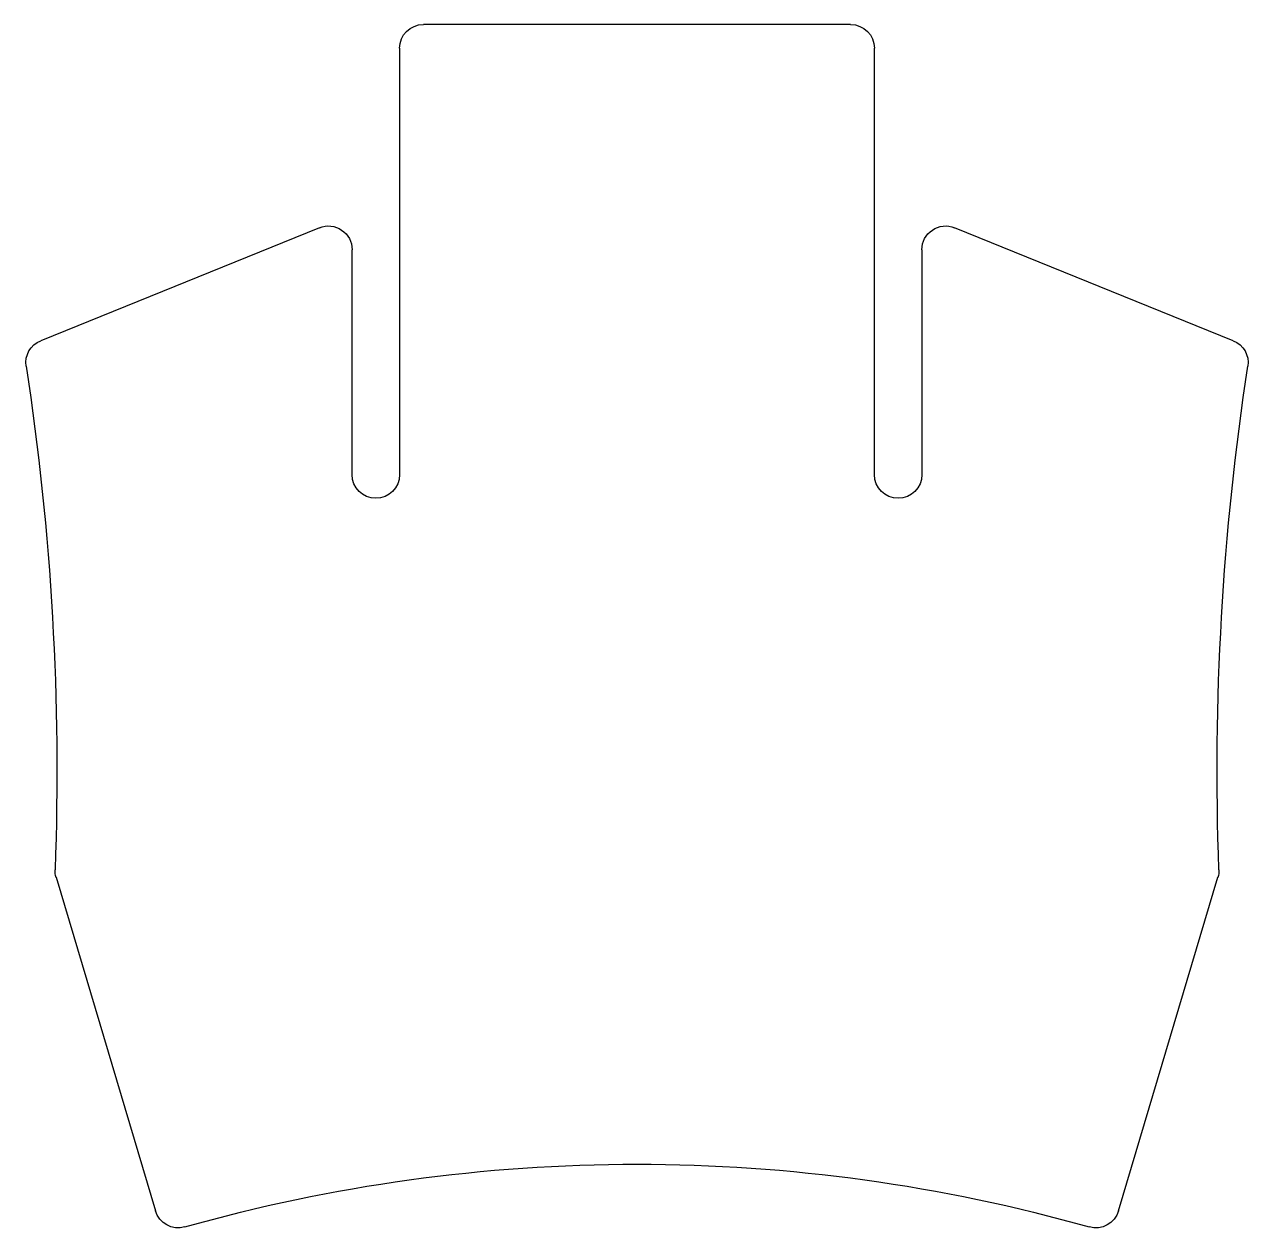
# Model space of a CAD drawing. Header units: millimetres. Extents: x -38.7 to 38.7, y -36.7 to 39.5.
import ezdxf

# ---------------------------------------------------------------- set-up
doc = ezdxf.new("R2010")
doc.units = ezdxf.units.MM

msp = doc.modelspace()

# ---------------------------------------------------------------- linework, layer by layer
at = {"color": 7, "extrusion": (0, -6.12323e-17, -1)}
for p, q in [((13.5, 39.511, 4.339), (-13.5, 39.511, 4.339)), ((-15, 38.011, 4.339), (-15, 11.079, 4.339)), ((15, 11.079, 4.339), (15, 38.011, 4.339)), ((-20.064, 26.674, 4.339), (-37.678, 19.534, 4.339)), ((37.678, 19.534, 4.339), (20.064, 26.674, 4.339)), ((-18, 11.079, 4.339), (-18, 25.284, 4.339)), ((18, 25.284, 4.339), (18, 11.079, 4.339)), ((-36.708, -14.366, 4.339), (-30.426, -35.439, 4.339)), ((30.426, -35.439, 4.339), (36.708, -14.366, 4.339))]:
    msp.add_line(p, q, dxfattribs=at)
for centre, radius, start, end in [((13.5, 38.011, -4.339), 1.5, 0, 90), ((-13.5, 38.011, -4.339), 1.5, 90, 180), ((19.5, 25.284, -4.339), 1.5, 67.93362, 180), ((-19.5, 25.284, -4.339), 1.5, 0, 112.06638), ((37.114, 18.144, -4.339), 1.5, 351.3194, 67.93362), ((-37.114, 18.144, -4.339), 1.5, 112.06638, 188.6806), ((206.131, -7.661, -4.339), 169.476, 171.3194, 182.10387), ((-206.131, -7.661, -4.339), 169.476, 357.89613, 8.6806), ((16.5, 11.079, -4.339), 1.5, 180, 0), ((-16.5, 11.079, -4.339), 1.5, 180, 0), ((35.271, -13.938, -4.339), 1.5, 343.39845, 2.10387), ((-35.271, -13.938, -4.339), 1.5, 177.89613, 196.60155), ((0, -137.489, -4.339), 105, 74.20546, 105.79454), ((28.988, -35.011, -4.339), 1.5, 254.20546, 343.39845), ((-28.988, -35.011, -4.339), 1.5, 196.60155, 285.79454)]:
    msp.add_arc(centre, radius, start, end, dxfattribs=at)

doc.saveas('drawing.dxf')
